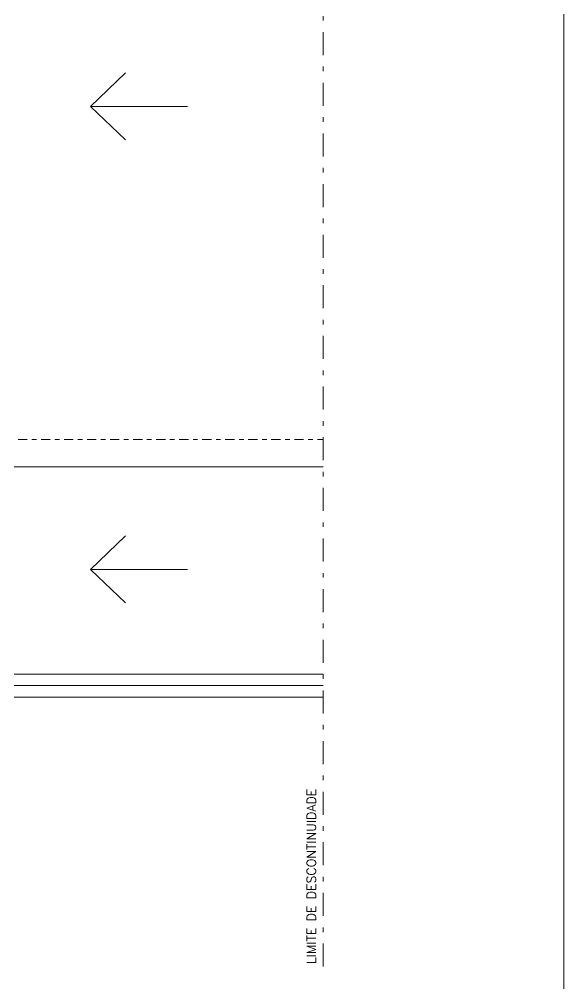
# Model space of a CAD drawing. Header units: millimetres. Extents: x 521 to 1055, y 261 to 520.
# Drawn here: x 618.34 to 630.16, y 277.54 to 298.49 of the extents above; entities that cross this region are included whole.
import ezdxf

# ---------------------------------------------------------------- set-up
doc = ezdxf.new("R2010")
doc.units = ezdxf.units.MM
doc.linetypes.add('DASHDOT', pattern=[1, 0.5, -0.25, 0, -0.25])
doc.linetypes.add('DASHDOTX2', pattern=[2, 1, -0.5, 0, -0.5])
doc.layers.add('0.1', color=8, linetype='Continuous', lineweight=13)
doc.styles.get("Standard").update_dxf_attribs({"font": 'romans.shx'})

msp = doc.modelspace()

# ---------------------------------------------------------------- linework, layer by layer
at = {"layer": '0.1', "color": 8, "linetype": 'DASHDOTX2', "ltscale": 0.5}
msp.add_line((624.9398, 277.91074), (624.9398, 340.92222), dxfattribs=at)
at = {"layer": '0.1', "color": 8}
for p, q in [((619.8875, 296.59657), (620.64485, 297.32519)), ((621.99124, 296.59657), (619.8875, 296.59657)), ((619.8875, 296.59657), (620.64485, 295.86794)), ((616.81144, 288.76448), (624.9398, 288.76448)), ((619.8875, 286.53825), (620.64485, 287.26687)), ((621.99124, 286.53825), (619.8875, 286.53825)), ((619.8875, 286.53825), (620.64485, 285.80963)), ((616.66144, 284.26448), (624.9398, 284.26448)), ((616.31144, 284.01448), (624.9398, 284.01448)), ((616.06144, 283.76448), (624.9398, 283.76448))]:
    msp.add_line(p, q, dxfattribs=at)
at = {"layer": '0.1', "color": 8, "linetype": 'DASHDOT', "ltscale": 0.4}
msp.add_line((616.81144, 289.36448), (624.9398, 289.36448), dxfattribs=at)
at = {"layer": '0.1', "color": 8}
msp.add_lwpolyline([(630.15941, 343.12093, 0.41421356), (629.15941, 344.12093), (524.47502, 344.12093, 0.41421356), (523.47502, 343.12093), (523.47502, 269.52093, 0.41421356), (524.47502, 268.52093), (629.15941, 268.52093, 0.41421356), (630.15941, 269.52093)], format="xyb", close=True, dxfattribs=at)

# ---------------------------------------------------------------- texts
msp.add_text('LIMITE DE DESCONTINUIDADE', height=0.2, rotation=90, dxfattribs=at).set_placement((624.77994, 277.96806))

doc.saveas('drawing.dxf')
